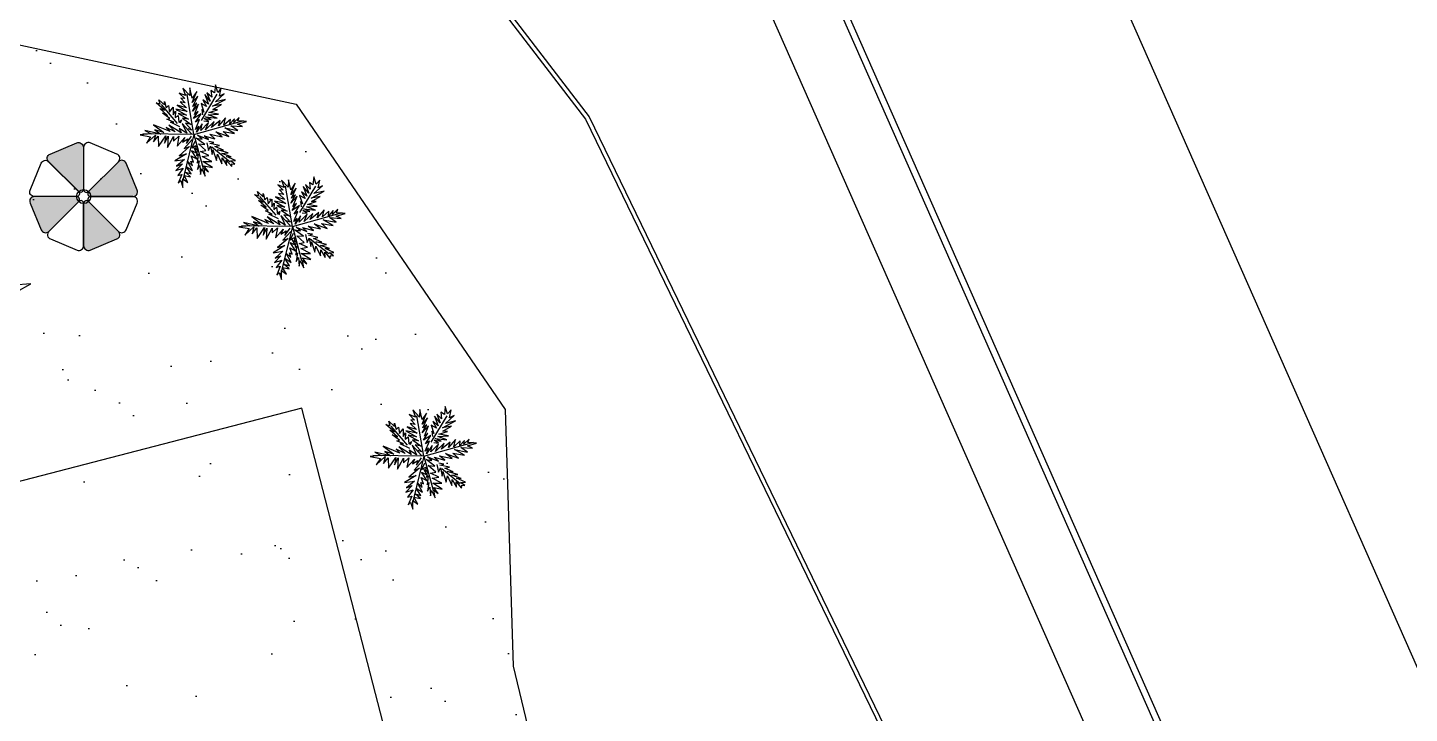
# Model space of a CAD drawing. Header units: millimetres. Extents: x 185 to 501, y 106 to 528.
# Drawn here: x 399.41 to 431.73, y 231.62 to 247.66 of the extents above; entities that cross this region are included whole.
import ezdxf

# ---------------------------------------------------------------- set-up
doc = ezdxf.new("R2010")
doc.units = ezdxf.units.MM
for name, color, linetype in [('aceras', 7, 'Continuous'), ('arboles', 84, 'Continuous'), ('arena playa', 253, 'Continuous'), ('cerca', 50, 'Continuous'), ('SITE_FURNISHINGS', 230, 'Continuous')]:
    doc.layers.add(name, color=color, linetype=linetype)

msp = doc.modelspace()

# ---------------------------------------------------------------- hatches: boundary and pattern name
msp.add_hatch(color=5).paths.add_polyline_path([(400.71, 244.861, 0.534511), (400.558, 244.963), (399.931, 244.703, 0.475071), (399.883, 244.54, -0.059116), (399.903, 244.524), (400.601, 243.826, -0.187719), (400.71, 243.874, 0.000562), (400.71, 243.874)])
h = msp.add_hatch(color=5)
edge = h.paths.add_edge_path()
edge.add_arc((400.882, 243.777), 0.0682, 135, 270)
edge.add_line((400.882, 243.709), (401.869, 243.709))
edge.add_arc((401.869, 243.819), 0.11, 270, 382.5)
edge.add_line((401.971, 243.861), (401.711, 244.488))
edge.add_arc((401.609, 244.446), 0.11, 22.5, 135)
edge.add_line((401.532, 244.524), (400.834, 243.826))
edge = h.paths.add_edge_path()
edge.add_arc((400.785, 243.545), 0.0682, 45, 180)
edge.add_line((400.717, 243.545), (400.717, 242.558))
edge.add_arc((400.827, 242.558), 0.11, 180, 292.5)
edge.add_line((400.869, 242.456), (401.496, 242.716))
edge.add_arc((401.454, 242.817), 0.11, 292.5, 405)
edge.add_line((401.532, 242.895), (400.834, 243.593))
edge = h.paths.add_edge_path()
edge.add_arc((399.825, 242.973), 0.11, 202.5, 315)
edge.add_line((399.903, 242.895), (400.601, 243.593))
edge.add_arc((400.553, 243.641), 0.0682, 315, 450)
edge.add_line((400.553, 243.709), (399.566, 243.709))
edge.add_arc((399.566, 243.599), 0.11, 90, 202.5)
edge.add_line((399.464, 243.557), (399.724, 242.931))
at = {"layer": 'arena playa'}
h = msp.add_hatch(dxfattribs=at)
h.set_pattern_fill('AR-SAND', color=256, scale=0.07, style=0)
h.set_pattern_definition([(37.5, (-1998.5492, 57.1), (-0.1120022, 3.4258927), [0, -2.70256, 0, -3.0226, 0, -2.88925]), (7.5, (-1998.5492, 57.1), (3.146663, 5.017776), [0, -1.45796, 0, -2.43586, 0, -0.93345]), (327.5, (-2000.7362, 57.1), (5.5369466, 0.0100603), [0, -0.889, 0, -3.2004, 0, -4.1783]), (317.5, (-2000.736, 57.1), (5.344895, 1.560505), [0, -0.4445, 0, -2.09804, 0, -2.4003])])
h.paths.add_polyline_path([(384.825, 236.855), (376.93, 236.855), (373.547, 232.348), (373.171, 227.091), (370.915, 220.143), (374.675, 215.449), (378.998, 203.807), (384.638, 202.117), (392.345, 206.248), (394.6, 210.942), (399.112, 213.383), (408.323, 211.881), (415.09, 216.012), (416.782, 220.143), (412.082, 227.278), (410.767, 232.724), (410.579, 238.732), (405.691, 245.868), (397.796, 247.558), (391.969, 245.68), (391.781, 238.357)])

# ---------------------------------------------------------------- linework, layer by layer
at = {"layer": 'aceras'}
for points in [[(501.237, 163.484, -0.032113), (472.981, 150.241, -0.493043), (466.865, 153.638), (386.236, 336.017, 0.05824), (375.467, 353.55)], [(501.237, 163.484, -0.032113), (472.981, 150.241, -0.493043), (466.865, 153.638), (386.236, 336.017, 0.05824), (375.467, 353.55)], [(359.006, 138.686), (400.473, 138.686, 0.077072), (460.859, 148.303), (388.599, 311.752)], [(359.006, 138.686), (400.473, 138.686, 0.077072), (460.859, 148.303), (388.599, 311.752)], [(361.939, 136.286), (400.476, 136.286, 0.073569), (458.689, 145.14, 0.515025), (461.377, 151.212), (391.564, 309.126)], [(361.939, 136.286), (400.476, 136.286, 0.073569), (458.689, 145.14, 0.515025), (461.377, 151.212), (391.564, 309.126)], [(361.944, 136.436), (400.476, 136.436, 0.073578), (458.652, 145.286, 0.516303), (461.244, 151.143), (391.432, 309.053)], [(361.944, 136.436), (400.476, 136.436, 0.073578), (458.652, 145.286, 0.516303), (461.244, 151.143), (391.432, 309.053)]]:
    msp.add_lwpolyline(points, format="xyb", dxfattribs=at)
at = {"layer": 'arboles', "linetype": 'Continuous'}
for p, q in [((403.296, 245.156), (403.135, 246.104)), ((403.472, 245.487), (403.84, 246.102)), ((402.915, 245.419), (402.535, 245.86)), ((403.296, 245.156), (404.467, 245.484)), ((403.296, 245.156), (402.101, 245.176)), ((403.296, 245.156), (403.013, 243.995)), ((403.296, 245.156), (403.512, 244.364)), ((403.715, 244.87), (404.145, 244.522)), ((405.22, 243.27), (404.84, 243.711)), ((405.601, 243.007), (405.44, 243.955)), ((405.777, 243.338), (406.145, 243.953)), ((405.601, 243.007), (406.772, 243.335)), ((405.601, 243.007), (404.406, 243.027)), ((405.601, 243.007), (405.318, 241.846)), ((405.601, 243.007), (405.817, 242.215)), ((406.02, 242.721), (406.45, 242.373)), ((408.674, 237.634), (408.514, 238.582)), ((408.85, 237.965), (409.218, 238.58)), ((408.293, 237.898), (407.913, 238.338)), ((408.674, 237.634), (409.845, 237.962)), ((408.674, 237.634), (407.479, 237.654)), ((408.674, 237.634), (408.392, 236.474)), ((408.674, 237.634), (408.891, 236.843)), ((409.093, 237.349), (409.524, 237.001))]:
    msp.add_line(p, q, dxfattribs=at)
at = {"layer": 'arboles', "linetype": 'Continuous', "flags": 128}
for points in [[(403.527, 245.477), (403.642, 245.466), (403.537, 245.533), (403.704, 245.511), (403.564, 245.57), (403.838, 245.54), (403.627, 245.617), (403.873, 245.635), (403.647, 245.674), (403.849, 245.739), (403.739, 245.741), (403.945, 245.858), (403.733, 245.821), (404.037, 245.981), (403.8, 245.926), (404.003, 246.108), (403.896, 246.058), (403.934, 246.244), (403.853, 246.145), (403.798, 246.318), (403.777, 246.131), (403.693, 246.188), (403.714, 246.034), (403.602, 246.137), (403.679, 245.94), (403.549, 246.095), (403.635, 245.867), (403.507, 245.971), (403.592, 245.811), (403.464, 245.881), (403.532, 245.685), (403.484, 245.745), (403.5, 245.617)], [(402.971, 245.339), (402.747, 245.445), (402.824, 245.446), (402.665, 245.521), (402.73, 245.53), (402.558, 245.655), (402.68, 245.607), (402.5, 245.766), (402.608, 245.725), (402.411, 245.902), (402.508, 245.873), (402.478, 245.973), (402.608, 245.852), (402.61, 245.928), (402.651, 245.781), (402.703, 245.834), (402.727, 245.685), (402.813, 245.798), (402.812, 245.618), (402.868, 245.702), (402.859, 245.556), (402.927, 245.607), (402.944, 245.445), (403.005, 245.504), (402.977, 245.423)], [(403.315, 244.992), (403.245, 244.845), (403.342, 244.903), (403.335, 244.802), (403.38, 244.841), (403.357, 244.665), (403.395, 244.697), (403.373, 244.487), (403.416, 244.543), (403.38, 244.34), (403.435, 244.434), (403.454, 244.228), (403.48, 244.353), (403.562, 244.187), (403.534, 244.361), (403.635, 244.286), (403.532, 244.428), (403.728, 244.389), (403.503, 244.529), (403.717, 244.528), (403.491, 244.645), (403.647, 244.671), (403.453, 244.763), (403.573, 244.783), (403.401, 244.942), (403.555, 244.929), (403.348, 245.077), (403.488, 245.054), (403.38, 245.145), (403.637, 245.044), (403.535, 245.132), (403.789, 245.062), (403.667, 245.164), (403.956, 245.104), (403.806, 245.218), (404.111, 245.114), (403.979, 245.23), (404.246, 245.18), (404.017, 245.312), (404.322, 245.255), (404.162, 245.364), (404.434, 245.345), (404.317, 245.401), (404.529, 245.461), (404.327, 245.479), (404.355, 245.56), (404.232, 245.441), (404.247, 245.528), (404.14, 245.408), (404.15, 245.513), (404, 245.38), (404.037, 245.55), (403.874, 245.363), (403.914, 245.488), (403.709, 245.324), (403.774, 245.461), (403.567, 245.271), (403.638, 245.442), (403.456, 245.256), (403.488, 245.409), (403.36, 245.215), (403.41, 245.355), (403.33, 245.273), (403.425, 245.509), (403.336, 245.447), (403.463, 245.645), (403.288, 245.53), (403.393, 245.694), (403.309, 245.624), (403.407, 245.865), (403.26, 245.704), (403.367, 245.894), (403.274, 245.818), (403.385, 246.053), (403.257, 245.909), (403.362, 246.167), (403.256, 246.013), (403.204, 246.249), (403.198, 246.074), (403.04, 246.242), (403.102, 246.069), (402.953, 246.13), (403.081, 246.003), (402.991, 246.012), (403.094, 245.903), (402.974, 245.926), (403.122, 245.786), (402.904, 245.849), (403.139, 245.694), (402.875, 245.752), (403.122, 245.609), (402.93, 245.649), (403.172, 245.518), (403.032, 245.541), (403.234, 245.395), (403.096, 245.427), (403.248, 245.261), (403.159, 245.293)], [(403.242, 245.177), (403.024, 245.417), (403.128, 245.191), (402.951, 245.298), (402.998, 245.199), (402.709, 245.38), (402.862, 245.223), (402.649, 245.324), (402.738, 245.229), (402.349, 245.389), (402.592, 245.204), (402.385, 245.268), (402.52, 245.165), (402.148, 245.254), (402.298, 245.176), (402.039, 245.151), (402.282, 245.107), (402.184, 244.956), (402.395, 245.147), (402.352, 244.987), (402.46, 245.123), (402.472, 244.88), (402.641, 245.131), (402.61, 244.958), (402.697, 245.121), (402.682, 244.857), (402.821, 245.116), (402.82, 245.006), (402.945, 245.124), (402.902, 244.89), (403.081, 245.093), (403.028, 244.981), (403.152, 245.059), (403.122, 244.946), (403.242, 245.121)], [(403.255, 245.044), (403.069, 244.834), (403.194, 244.879), (402.949, 244.664), (403.121, 244.71), (402.847, 244.542), (403.075, 244.578), (402.889, 244.418), (403.026, 244.474), (402.876, 244.314), (403.047, 244.37), (402.917, 244.201), (403.012, 244.226), (402.93, 244.018), (402.988, 244.084), (403.036, 243.917), (403.041, 244.125), (403.154, 244.039), (403.067, 244.2), (403.216, 244.17), (403.098, 244.279), (403.23, 244.24), (403.118, 244.414), (403.266, 244.317), (403.149, 244.536), (403.262, 244.429), (403.227, 244.539), (403.29, 244.509), (403.233, 244.657), (403.374, 244.58), (403.243, 244.785), (403.367, 244.721), (403.293, 244.855)], [(403.6, 244.968), (403.641, 244.785), (403.687, 244.883), (403.723, 244.689), (403.741, 244.798), (403.823, 244.555), (403.847, 244.697), (403.95, 244.471), (403.96, 244.61), (404.063, 244.434), (404.051, 244.557), (404.18, 244.412), (404.184, 244.477), (404.257, 244.469), (404.154, 244.542), (404.268, 244.548), (404.06, 244.646), (404.167, 244.639), (403.949, 244.716), (404.095, 244.734), (403.845, 244.798), (403.985, 244.792), (403.789, 244.878), (403.894, 244.902), (403.67, 244.952), (403.764, 244.974), (403.647, 244.996)], [(405.62, 242.843), (405.55, 242.696), (405.647, 242.754), (405.64, 242.653), (405.685, 242.692), (405.662, 242.516), (405.7, 242.548), (405.678, 242.338), (405.721, 242.394), (405.685, 242.191), (405.74, 242.285), (405.759, 242.079), (405.785, 242.204), (405.867, 242.038), (405.839, 242.212), (405.941, 242.137), (405.837, 242.279), (406.033, 242.24), (405.808, 242.38), (406.022, 242.379), (405.796, 242.496), (405.952, 242.522), (405.759, 242.614), (405.878, 242.634), (405.706, 242.793), (405.86, 242.78), (405.653, 242.928), (405.793, 242.905), (405.685, 242.996), (405.942, 242.895), (405.84, 242.983), (406.094, 242.913), (405.972, 243.015), (406.261, 242.955), (406.111, 243.069), (406.416, 242.965), (406.284, 243.081), (406.551, 243.031), (406.323, 243.163), (406.627, 243.106), (406.467, 243.215), (406.74, 243.196), (406.622, 243.252), (406.834, 243.312), (406.633, 243.33), (406.661, 243.411), (406.537, 243.292), (406.552, 243.379), (406.445, 243.259), (406.455, 243.364), (406.305, 243.231), (406.342, 243.401), (406.179, 243.214), (406.219, 243.339), (406.014, 243.175), (406.079, 243.312), (405.872, 243.122), (405.943, 243.293), (405.761, 243.107), (405.793, 243.26), (405.665, 243.066), (405.715, 243.206), (405.635, 243.124), (405.73, 243.36), (405.641, 243.298), (405.768, 243.496), (405.593, 243.381), (405.698, 243.545), (405.614, 243.475), (405.712, 243.716), (405.565, 243.555), (405.672, 243.745), (405.579, 243.669), (405.69, 243.904), (405.562, 243.76), (405.667, 244.018), (405.561, 243.864), (405.509, 244.1), (405.503, 243.925), (405.345, 244.093), (405.407, 243.92), (405.259, 243.981), (405.386, 243.854), (405.296, 243.863), (405.399, 243.754), (405.279, 243.777), (405.427, 243.637), (405.209, 243.7), (405.444, 243.545), (405.18, 243.603), (405.427, 243.46), (405.235, 243.5), (405.477, 243.369), (405.338, 243.392), (405.539, 243.246), (405.401, 243.278), (405.553, 243.112), (405.465, 243.144)], [(405.832, 243.328), (405.947, 243.317), (405.842, 243.384), (406.009, 243.362), (405.869, 243.421), (406.143, 243.392), (405.932, 243.468), (406.178, 243.486), (405.952, 243.525), (406.154, 243.59), (406.044, 243.592), (406.25, 243.709), (406.038, 243.672), (406.342, 243.832), (406.105, 243.777), (406.308, 243.959), (406.201, 243.909), (406.239, 244.095), (406.159, 243.996), (406.103, 244.169), (406.082, 243.982), (405.998, 244.039), (406.019, 243.885), (405.907, 243.988), (405.985, 243.791), (405.854, 243.946), (405.94, 243.718), (405.812, 243.822), (405.897, 243.662), (405.769, 243.732), (405.837, 243.536), (405.789, 243.596), (405.805, 243.468)], [(405.276, 243.19), (405.052, 243.296), (405.129, 243.297), (404.97, 243.372), (405.035, 243.381), (404.863, 243.506), (404.985, 243.458), (404.805, 243.617), (404.913, 243.576), (404.716, 243.753), (404.813, 243.724), (404.783, 243.824), (404.913, 243.703), (404.915, 243.779), (404.957, 243.632), (405.008, 243.685), (405.032, 243.536), (405.118, 243.649), (405.117, 243.469), (405.173, 243.553), (405.164, 243.407), (405.232, 243.458), (405.249, 243.296), (405.31, 243.355), (405.282, 243.274)], [(405.547, 243.028), (405.329, 243.268), (405.433, 243.042), (405.256, 243.149), (405.303, 243.05), (405.014, 243.231), (405.167, 243.074), (404.954, 243.175), (405.043, 243.08), (404.654, 243.24), (404.897, 243.055), (404.69, 243.119), (404.825, 243.016), (404.453, 243.105), (404.603, 243.027), (404.344, 243.002), (404.587, 242.958), (404.489, 242.807), (404.7, 242.998), (404.657, 242.838), (404.765, 242.974), (404.777, 242.731), (404.946, 242.982), (404.915, 242.809), (405.002, 242.972), (404.987, 242.708), (405.126, 242.967), (405.125, 242.857), (405.251, 242.975), (405.207, 242.741), (405.386, 242.944), (405.333, 242.832), (405.457, 242.91), (405.427, 242.797), (405.547, 242.972)], [(405.56, 242.895), (405.374, 242.685), (405.499, 242.73), (405.254, 242.515), (405.426, 242.561), (405.152, 242.393), (405.38, 242.429), (405.194, 242.269), (405.331, 242.325), (405.182, 242.165), (405.352, 242.221), (405.222, 242.052), (405.317, 242.077), (405.235, 241.869), (405.293, 241.935), (405.342, 241.768), (405.346, 241.976), (405.459, 241.89), (405.372, 242.051), (405.521, 242.021), (405.403, 242.13), (405.535, 242.091), (405.423, 242.265), (405.571, 242.168), (405.454, 242.387), (405.567, 242.28), (405.532, 242.39), (405.595, 242.36), (405.538, 242.508), (405.679, 242.431), (405.548, 242.636), (405.672, 242.572), (405.598, 242.707)], [(405.905, 242.819), (405.946, 242.636), (405.992, 242.734), (406.028, 242.54), (406.046, 242.649), (406.128, 242.406), (406.152, 242.548), (406.256, 242.322), (406.265, 242.461), (406.369, 242.285), (406.356, 242.408), (406.485, 242.263), (406.489, 242.328), (406.562, 242.32), (406.459, 242.393), (406.573, 242.399), (406.365, 242.497), (406.472, 242.49), (406.254, 242.567), (406.4, 242.585), (406.15, 242.649), (406.29, 242.643), (406.094, 242.729), (406.199, 242.753), (405.975, 242.803), (406.069, 242.825), (405.952, 242.847)], [(399.145, 241.479), (399.482, 241.665), (399.084, 241.633)], [(408.693, 237.471), (408.623, 237.324), (408.721, 237.381), (408.713, 237.281), (408.759, 237.32), (408.735, 237.143), (408.774, 237.175), (408.751, 236.965), (408.795, 237.022), (408.759, 236.818), (408.813, 236.913), (408.833, 236.706), (408.858, 236.831), (408.94, 236.665), (408.912, 236.839), (409.014, 236.764), (408.911, 236.907), (409.106, 236.868), (408.882, 237.007), (409.095, 237.007), (408.87, 237.123), (409.026, 237.15), (408.832, 237.242), (408.952, 237.262), (408.779, 237.42), (408.934, 237.407), (408.726, 237.556), (408.866, 237.533), (408.759, 237.624), (409.015, 237.523), (408.913, 237.611), (409.167, 237.541), (409.045, 237.642), (409.334, 237.582), (409.184, 237.697), (409.489, 237.592), (409.357, 237.708), (409.625, 237.659), (409.396, 237.79), (409.7, 237.733), (409.541, 237.842), (409.813, 237.824), (409.695, 237.879), (409.908, 237.939), (409.706, 237.958), (409.734, 238.038), (409.611, 237.919), (409.625, 238.006), (409.518, 237.886), (409.528, 237.992), (409.378, 237.859), (409.415, 238.029), (409.253, 237.841), (409.292, 237.967), (409.087, 237.803), (409.152, 237.939), (408.945, 237.75), (409.016, 237.92), (408.835, 237.735), (408.867, 237.887), (408.738, 237.694), (408.788, 237.834), (408.709, 237.751), (408.804, 237.987), (408.714, 237.926), (408.841, 238.123), (408.667, 238.008), (408.771, 238.173), (408.688, 238.102), (408.785, 238.344), (408.639, 238.182), (408.745, 238.372), (408.652, 238.296), (408.763, 238.531), (408.635, 238.388), (408.741, 238.645), (408.635, 238.492), (408.582, 238.727), (408.576, 238.553), (408.419, 238.721), (408.481, 238.548), (408.332, 238.608), (408.459, 238.481), (408.37, 238.49), (408.472, 238.381), (408.353, 238.405), (408.5, 238.264), (408.283, 238.327), (408.517, 238.173), (408.254, 238.231), (408.5, 238.087), (408.309, 238.128), (408.551, 237.997), (408.411, 238.019), (408.613, 237.873), (408.474, 237.906), (408.626, 237.74), (408.538, 237.772)], [(408.906, 237.956), (409.021, 237.945), (408.915, 238.011), (409.082, 237.989), (408.943, 238.048), (409.217, 238.019), (409.005, 238.096), (409.251, 238.113), (409.026, 238.153), (409.227, 238.218), (409.118, 238.22), (409.323, 238.336), (409.112, 238.299), (409.415, 238.46), (409.179, 238.405), (409.381, 238.586), (409.274, 238.537), (409.312, 238.723), (409.232, 238.624), (409.177, 238.797), (409.155, 238.61), (409.071, 238.666), (409.092, 238.512), (408.981, 238.616), (409.058, 238.418), (408.927, 238.574), (409.014, 238.346), (408.886, 238.45), (408.97, 238.289), (408.843, 238.36), (408.911, 238.164), (408.862, 238.224), (408.878, 238.096)], [(408.349, 237.818), (408.125, 237.924), (408.202, 237.924), (408.044, 237.999), (408.108, 238.009), (407.937, 238.133), (408.058, 238.086), (407.879, 238.244), (407.986, 238.203), (407.789, 238.38), (407.886, 238.351), (407.857, 238.452), (407.986, 238.33), (407.989, 238.406), (408.03, 238.26), (408.081, 238.312), (408.105, 238.164), (408.192, 238.277), (408.19, 238.097), (408.247, 238.181), (408.238, 238.034), (408.305, 238.086), (408.322, 237.924), (408.383, 237.982), (408.355, 237.902)], [(408.62, 237.656), (408.403, 237.896), (408.506, 237.67), (408.33, 237.777), (408.376, 237.678), (408.087, 237.858), (408.241, 237.702), (408.028, 237.803), (408.116, 237.707), (407.727, 237.868), (407.971, 237.683), (407.764, 237.747), (407.899, 237.643), (407.526, 237.732), (407.677, 237.655), (407.418, 237.63), (407.661, 237.585), (407.562, 237.434), (407.773, 237.626), (407.731, 237.465), (407.839, 237.601), (407.851, 237.358), (408.02, 237.609), (407.988, 237.437), (408.075, 237.6), (408.061, 237.336), (408.2, 237.594), (408.198, 237.485), (408.324, 237.602), (408.28, 237.369), (408.46, 237.571), (408.407, 237.459), (408.531, 237.538), (408.501, 237.425), (408.62, 237.599)], [(408.634, 237.522), (408.448, 237.313), (408.573, 237.358), (408.327, 237.143), (408.499, 237.188), (408.226, 237.02), (408.453, 237.056), (408.268, 236.897), (408.404, 236.952), (408.255, 236.792), (408.425, 236.849), (408.295, 236.68), (408.391, 236.705), (408.309, 236.496), (408.367, 236.562), (408.415, 236.396), (408.42, 236.604), (408.533, 236.517), (408.445, 236.679), (408.595, 236.648), (408.476, 236.758), (408.608, 236.719), (408.496, 236.892), (408.644, 236.795), (408.527, 237.015), (408.64, 236.908), (408.606, 237.018), (408.668, 236.988), (408.611, 237.135), (408.752, 237.059), (408.622, 237.264), (408.745, 237.199), (408.672, 237.334)], [(408.979, 237.446), (409.019, 237.263), (409.066, 237.361), (409.101, 237.168), (409.119, 237.276), (409.201, 237.033), (409.225, 237.176), (409.329, 236.949), (409.338, 237.089), (409.442, 236.913), (409.43, 237.035), (409.559, 236.891), (409.563, 236.956), (409.636, 236.948), (409.533, 237.02), (409.646, 237.027), (409.439, 237.125), (409.546, 237.118), (409.328, 237.194), (409.473, 237.212), (409.223, 237.277), (409.364, 237.271), (409.167, 237.357), (409.272, 237.381), (409.048, 237.43), (409.142, 237.452), (409.026, 237.474)]]:
    msp.add_lwpolyline(points, dxfattribs=at)
at = {"layer": 'arena playa'}
for p, q in [((397.796, 247.558), (405.691, 245.868)), ((397.796, 247.558), (405.691, 245.868)), ((405.691, 245.868), (410.579, 238.732)), ((405.691, 245.868), (410.579, 238.732)), ((405.823, 238.756), (397.109, 236.504)), ((410.327, 221.329), (405.823, 238.756)), ((410.579, 238.732), (410.767, 232.724)), ((410.579, 238.732), (410.767, 232.724)), ((410.767, 232.724), (412.082, 227.278)), ((410.767, 232.724), (412.082, 227.278))]:
    msp.add_line(p, q, dxfattribs=at)
at = {"layer": 'cerca'}
for points in [[(368.063, 311.982), (377.526, 312.953), (385.339, 307.913), (385.664, 296.045), (393.477, 288.728), (394.453, 281.9), (393.802, 277.185), (399.336, 272.958), (403.08, 265.316), (404.226, 256.412), (412.541, 245.569), (419.701, 230.803), (423.858, 210.27), (433.821, 192.296), (434.761, 178.84), (443.57, 169.621)], [(368.113, 311.887), (377.501, 312.85), (385.24, 307.858), (385.565, 296), (393.383, 288.679), (394.352, 281.9), (393.695, 277.141), (399.257, 272.893), (402.983, 265.287), (404.13, 256.372), (412.455, 245.516), (419.605, 230.771), (423.763, 210.235), (433.722, 192.266), (434.663, 178.797), (443.487, 169.564)]]:
    msp.add_lwpolyline(points, dxfattribs=at)
at = {"layer": 'SITE_FURNISHINGS', "color": 5, "linetype": 'Continuous'}
for points in [[(400.71, 243.874, -0.668179), (400.594, 243.826), (399.896, 244.524, -0.534511), (399.931, 244.703), (400.558, 244.963, -0.534511), (400.71, 244.861)], [(400.717, 243.874, 0.668179), (400.834, 243.826), (401.532, 244.524, 0.534511), (401.496, 244.703), (400.869, 244.963, 0.534511), (400.717, 244.861)], [(400.601, 243.826, -0.668179), (400.553, 243.709), (399.566, 243.709, -0.534511), (399.464, 243.861), (399.724, 244.488, -0.534511), (399.903, 244.524)], [(400.834, 243.826, 0.668179), (400.882, 243.709), (401.869, 243.709, 0.534511), (401.971, 243.861), (401.711, 244.488, 0.534511), (401.532, 244.524)], [(400.553, 243.709, -1), (400.882, 243.709, -1)], [(399.724, 242.931, 0.534511), (399.903, 242.895), (400.601, 243.593, 0.668179), (400.553, 243.709), (399.566, 243.709, 0.534511), (399.464, 243.557)], [(400.717, 243.545, 0.668179), (400.601, 243.593), (399.903, 242.895, 0.534511), (399.939, 242.716), (400.565, 242.456, 0.534511), (400.717, 242.558)], [(400.834, 243.593, 0.668179), (400.717, 243.545), (400.717, 242.558, 0.534511), (400.869, 242.456), (401.496, 242.716, 0.534511), (401.532, 242.895)], [(400.882, 243.709, 0.668179), (400.834, 243.593), (401.532, 242.895, 0.534511), (401.711, 242.931), (401.971, 243.557, 0.534511), (401.869, 243.709)]]:
    msp.add_lwpolyline(points, format="xyb", close=True, dxfattribs=at)

doc.saveas('drawing.dxf')
